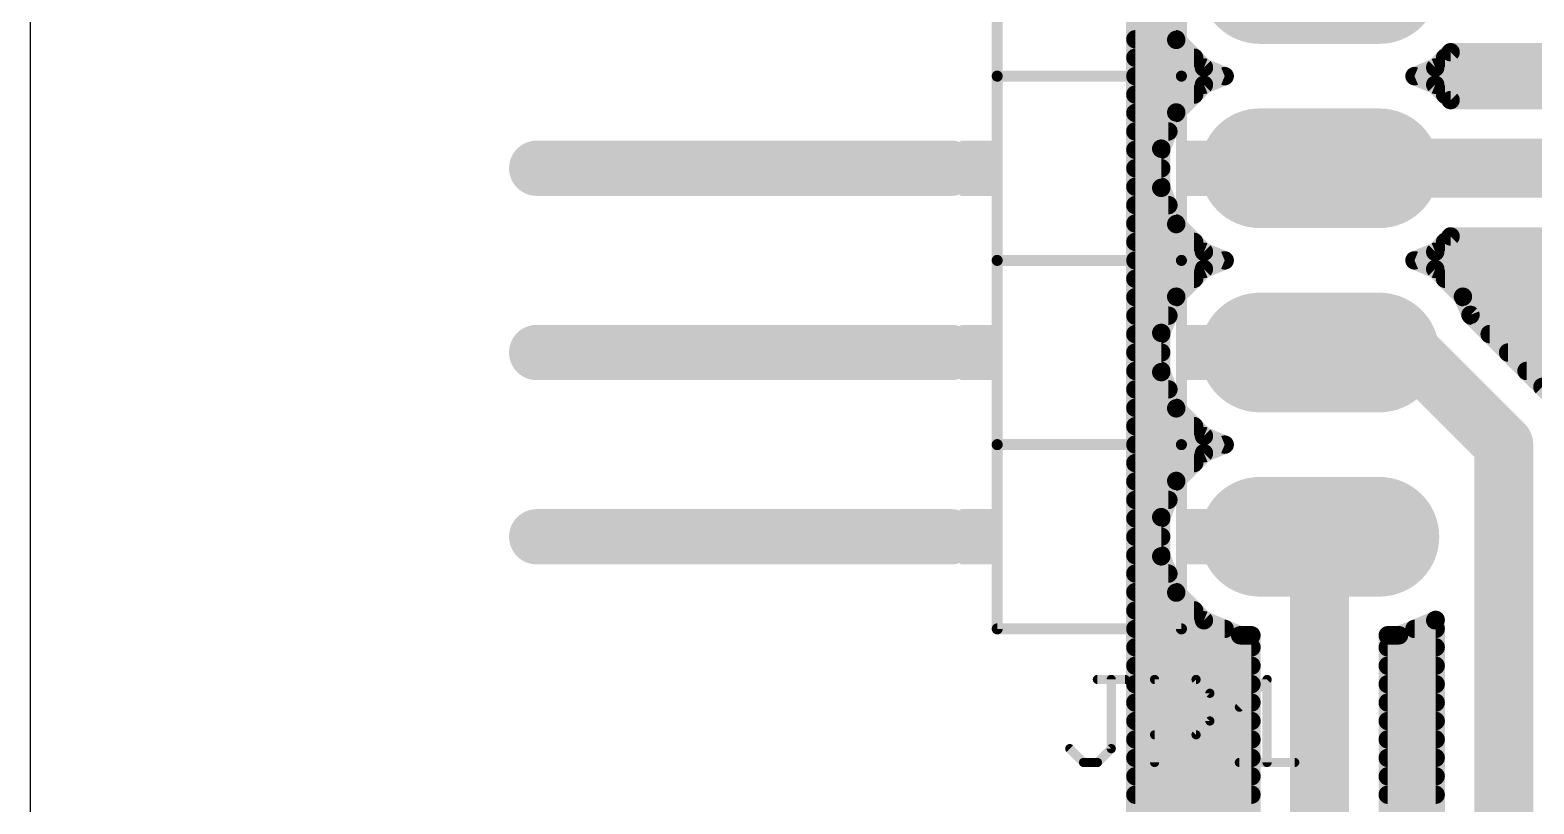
# Model space of a CAD drawing. Extents: x -15.2 to 43.2, y -12.7 to 63.2.
# Drawn here: x -15.24 to 5.5, y 16.64 to 27.3 of the extents above; entities that cross this region are included whole.
import ezdxf

# ---------------------------------------------------------------- set-up
doc = ezdxf.new("R2010")
doc.units = 0
for name, color, linetype in [('16', 175, 'CONTINUOUS'), ('17', 82, 'CONTINUOUS'), ('20', 7, 'CONTINUOUS'), ('21', 253, 'CONTINUOUS'), ('25', 253, 'CONTINUOUS')]:
    doc.layers.add(name, color=color, linetype=linetype)

# ---------------------------------------------------------------- blocks, each defined once
blk = doc.blocks.new('RECT')
blk.add_solid([(-0.5, -0.5), (0.5, -0.5), (-0.5, 0.5), (0.5, 0.5)])
blk = doc.blocks.new('LONGP100')
at = {"const_width": 1}
blk.add_lwpolyline([(-0.5, 0), (0.5, 0)], dxfattribs=at)
at = {"const_width": 0.5}
for points in [[(-0.5, 0.25, 1), (-0.5, -0.25)], [(0.5, -0.25, 1), (0.5, 0.25)]]:
    blk.add_lwpolyline(points, format="xyb", dxfattribs=at)

msp = doc.modelspace()

# ---------------------------------------------------------------- linework, layer by layer
at = {"layer": '16'}
for points, const_width in [([(0, 0), (0, 55.88)], 0.254), ([(0.3566, 27.6698), (0.5634, 27.1705)], 0.254), ([(0, 27.432), (0.4551, 27.432)], 0.254), ([(0, 27.178), (0.5603, 27.178)], 0.254), ([(0.5634, 27.1705), (0.9455, 26.7884)], 0.254), ([(0, 26.924), (0.8099, 26.924)], 0.254), ([(4.1345, 26.7884), (4.3463, 27.0002)], 0.254), ([(4.2701, 26.924), (9.9799, 26.924)], 0.254), ([(4.3463, 27.0002), (9.9357, 27.0002)], 0.254), ([(0, 26.67), (1.2314, 26.67)], 0.254), ([(0.9455, 26.7884), (1.2314, 26.67)], 0.254), ([(1.2314, 26.67), (0.9455, 26.5516)], 0.254), ([(3.8486, 26.67), (4.1345, 26.7884)], 0.254), ([(4.1345, 26.5516), (3.8486, 26.67)], 0.254), ([(3.8486, 26.67), (9.0209, 26.67)], 0.254), ([(0, 26.416), (0.8099, 26.416)], 0.254), ([(0.9455, 26.5516), (0.5634, 26.1695)], 0.254), ([(4.3463, 26.3398), (4.1345, 26.5516)], 0.254), ([(4.2701, 26.416), (8.6832, 26.416)], 0.254), ([(8.5802, 26.3398), (4.3463, 26.3398)], 0.254), ([(0, 26.162), (0.5603, 26.162)], 0.254), ([(0.5634, 26.1695), (0.3566, 25.6702)], 0.254), ([(0, 25.908), (0.4551, 25.908)], 0.254), ([(0, 25.654), (0.3566, 25.654)], 0.254), ([(0.3566, 25.6702), (0.3566, 25.1298)], 0.254), ([(2.54, 25.4), (8.89, 25.4)], 0.8128), ([(0, 25.4), (0.3566, 25.4)], 0.254), ([(0, 25.146), (0.3566, 25.146)], 0.254), ([(0.3566, 25.1298), (0.5634, 24.6305)], 0.254), ([(0, 24.892), (0.4551, 24.892)], 0.254), ([(0, 24.638), (0.5603, 24.638)], 0.254), ([(0.5634, 24.6305), (0.9455, 24.2484)], 0.254), ([(0, 24.384), (0.8099, 24.384)], 0.254), ([(4.1345, 24.2484), (4.3463, 24.4602)], 0.254), ([(4.2701, 24.384), (27.94, 24.384)], 0.254), ([(4.3463, 24.4602), (8.8201, 24.4602)], 0.254), ([(0.9455, 24.2484), (1.2314, 24.13)], 0.254), ([(3.8486, 24.13), (4.1345, 24.2484)], 0.254), ([(0, 24.13), (1.2314, 24.13)], 0.254), ([(0.9455, 24.0116), (0.5634, 23.6295)], 0.254), ([(1.2314, 24.13), (0.9455, 24.0116)], 0.254), ([(4.1345, 24.0116), (3.8486, 24.13)], 0.254), ([(3.8486, 24.13), (27.94, 24.13)], 0.254), ([(4.5166, 23.6295), (4.1345, 24.0116)], 0.254), ([(0, 23.876), (0.8099, 23.876)], 0.254), ([(4.2701, 23.876), (27.94, 23.876)], 0.254), ([(0, 23.622), (0.5603, 23.622)], 0.254), ([(0.5634, 23.6295), (0.3566, 23.1302)], 0.254), ([(4.6205, 23.3785), (4.5166, 23.6295)], 0.254), ([(4.5197, 23.622), (27.94, 23.622)], 0.254), ([(0, 23.368), (0.4551, 23.368)], 0.254), ([(5.6124, 22.3867), (4.6205, 23.3785)], 0.254), ([(4.6311, 23.368), (27.94, 23.368)], 0.254), ([(0, 23.114), (0.3566, 23.114)], 0.254), ([(0.3566, 23.1302), (0.3566, 22.5898)], 0.254), ([(2.54, 22.86), (3.81, 22.86)], 0.8128), ([(3.81, 22.86), (5.08, 21.59)], 0.8128), ([(4.8851, 23.114), (27.94, 23.114)], 0.254), ([(0, 22.86), (0.3566, 22.86)], 0.254), ([(5.1391, 22.86), (27.94, 22.86)], 0.254), ([(0, 22.606), (0.3566, 22.606)], 0.254), ([(0.3566, 22.5898), (0.5634, 22.0905)], 0.254), ([(5.3931, 22.606), (27.94, 22.606)], 0.254), ([(0, 22.352), (0.4551, 22.352)], 0.254), ([(5.8767, 22.1224), (5.6124, 22.3867)], 0.254), ([(0, 22.098), (0.5603, 22.098)], 0.254), ([(0.5634, 22.0905), (0.9455, 21.7084)], 0.254), ([(5.08, 21.59), (5.08, 13.97)], 0.8128), ([(0, 21.844), (0.8099, 21.844)], 0.254), ([(0.9455, 21.7084), (1.2314, 21.59)], 0.254), ([(0, 21.59), (1.2314, 21.59)], 0.254), ([(0.9455, 21.4716), (0.5634, 21.0895)], 0.254), ([(1.2314, 21.59), (0.9455, 21.4716)], 0.254), ([(0, 21.336), (0.8099, 21.336)], 0.254), ([(0, 21.082), (0.5603, 21.082)], 0.254), ([(0.5634, 21.0895), (0.3566, 20.5902)], 0.254), ([(0, 20.828), (0.4551, 20.828)], 0.254), ([(0, 20.574), (0.3566, 20.574)], 0.254), ([(0.3566, 20.5902), (0.3566, 20.0498)], 0.254), ([(2.54, 20.32), (2.54, 13.335)], 0.8128), ([(0, 20.32), (0.3566, 20.32)], 0.254), ([(0, 20.066), (0.3566, 20.066)], 0.254), ([(0.3566, 20.0498), (0.5634, 19.5505)], 0.254), ([(0, 19.812), (0.4551, 19.812)], 0.254), ([(0, 19.558), (0.5603, 19.558)], 0.254), ([(0.5634, 19.5505), (0.9455, 19.1684)], 0.254), ([(0, 19.304), (0.8099, 19.304)], 0.254), ([(0.9455, 19.1684), (1.4448, 18.9616)], 0.254), ([(3.6352, 18.9616), (4.1345, 19.1684)], 0.254), ([(4.1345, 19.1684), (4.1402, 19.1741)], 0.254), ([(4.1402, 19.1741), (4.1402, 13.7831)], 0.254), ([(0, 19.05), (1.2314, 19.05)], 0.254), ([(1.4448, 18.9616), (1.6002, 18.9616)], 0.254), ([(1.6002, 18.9616), (1.6002, 13.1481)], 0.254), ([(3.4798, 13.7243), (3.4798, 18.9616)], 0.254), ([(3.4798, 18.9616), (3.6352, 18.9616)], 0.254), ([(3.8486, 19.05), (4.1402, 19.05)], 0.254), ([(0, 18.796), (1.6002, 18.796)], 0.254), ([(3.4798, 18.796), (4.1402, 18.796)], 0.254), ([(0, 18.542), (1.6002, 18.542)], 0.254), ([(3.4798, 18.542), (4.1402, 18.542)], 0.254), ([(0, 18.288), (1.6002, 18.288)], 0.254), ([(3.4798, 18.288), (4.1402, 18.288)], 0.254), ([(0, 18.034), (1.6002, 18.034)], 0.254), ([(3.4798, 18.034), (4.1402, 18.034)], 0.254), ([(0, 17.78), (1.6002, 17.78)], 0.254), ([(3.4798, 17.78), (4.1402, 17.78)], 0.254), ([(0, 17.526), (1.6002, 17.526)], 0.254), ([(3.4798, 17.526), (4.1402, 17.526)], 0.254), ([(0, 17.272), (1.6002, 17.272)], 0.254), ([(3.4798, 17.272), (4.1402, 17.272)], 0.254), ([(0, 17.018), (1.6002, 17.018)], 0.254), ([(3.4798, 17.018), (4.1402, 17.018)], 0.254), ([(0, 16.764), (1.6002, 16.764)], 0.254), ([(3.4798, 16.764), (4.1402, 16.764)], 0.254), ([(0, 16.51), (1.6002, 16.51)], 0.254), ([(3.4798, 16.51), (4.1402, 16.51)], 0.254)]:
    msp.add_lwpolyline(points, dxfattribs=dict(at, const_width=const_width))
for points, const_width in [([(0, 27.2415, 1), (0, 27.1145)], 0.127), ([(0.6083, 27.2154, 1), (0.5185, 27.1256)], 0.127), ([(0.5047, 27.1462, 1), (0.6221, 27.1948)], 0.127), ([(0.5603, 27.1145, 1), (0.5603, 27.2415)], 0.127), ([(0, 26.9875, 1), (0, 26.8605)], 0.127), ([(0.8099, 26.8605, 1), (0.8099, 26.9875)], 0.127), ([(4.2701, 26.9875, 1), (4.2701, 26.8605)], 0.127), ([(4.3463, 27.0637, 1), (4.3463, 26.9367)], 0.127), ([(4.3912, 26.9553, 1), (4.3014, 27.0451)], 0.127), ([(0, 26.7335, 1), (0, 26.6065)], 0.127), ([(0.9698, 26.8471, 1), (0.9212, 26.7297)], 0.127), ([(0.9006, 26.7435, 1), (0.9904, 26.8333)], 0.127), ([(1.2557, 26.6113, 1), (1.2071, 26.7287)], 0.127), ([(1.2071, 26.6113, 1), (1.2557, 26.7287)], 0.127), ([(1.2314, 26.6065, 1), (1.2314, 26.7335)], 0.127), ([(3.8729, 26.7287, 1), (3.8243, 26.6113)], 0.127), ([(3.8486, 26.7335, 1), (3.8486, 26.6065)], 0.127), ([(3.8243, 26.7287, 1), (3.8729, 26.6113)], 0.127), ([(4.0896, 26.8333, 1), (4.1794, 26.7435)], 0.127), ([(4.1588, 26.7297, 1), (4.1102, 26.8471)], 0.127), ([(0, 26.4795, 1), (0, 26.3525)], 0.127), ([(0.8099, 26.3525, 1), (0.8099, 26.4795)], 0.127), ([(0.9212, 26.6103, 1), (0.9698, 26.4929)], 0.127), ([(0.9904, 26.5067, 1), (0.9006, 26.5965)], 0.127), ([(4.1794, 26.5965, 1), (4.0896, 26.5067)], 0.127), ([(4.1102, 26.4929, 1), (4.1588, 26.6103)], 0.127), ([(4.2701, 26.4795, 1), (4.2701, 26.3525)], 0.127), ([(4.3463, 26.4033, 1), (4.3463, 26.2763)], 0.127), ([(4.3014, 26.2949, 1), (4.3912, 26.3847)], 0.127), ([(0, 26.2255, 1), (0, 26.0985)], 0.127), ([(0.5185, 26.2144, 1), (0.6083, 26.1246)], 0.127), ([(0.6221, 26.1452, 1), (0.5047, 26.1938)], 0.127), ([(0.5603, 26.0985, 1), (0.5603, 26.2255)], 0.127), ([(0, 25.9715, 1), (0, 25.8445)], 0.127), ([(0.4551, 25.8445, 1), (0.4551, 25.9715)], 0.127), ([(0, 25.7175, 1), (0, 25.5905)], 0.127), ([(0.4201, 25.6702, 1), (0.2931, 25.6702)], 0.127), ([(0.2979, 25.6945, 1), (0.4153, 25.6459)], 0.127), ([(0.3566, 25.5905, 1), (0.3566, 25.7175)], 0.127), ([(2.54, 25.6032, 1), (2.54, 25.1968)], 0.4064), ([(0, 25.4635, 1), (0, 25.3365)], 0.127), ([(0.3566, 25.3365, 1), (0.3566, 25.4635)], 0.127), ([(0, 25.2095, 1), (0, 25.0825)], 0.127), ([(0.4153, 25.1541, 1), (0.2979, 25.1055)], 0.127), ([(0.2931, 25.1298, 1), (0.4201, 25.1298)], 0.127), ([(0.3566, 25.0825, 1), (0.3566, 25.2095)], 0.127), ([(0, 24.9555, 1), (0, 24.8285)], 0.127), ([(0.4551, 24.8285, 1), (0.4551, 24.9555)], 0.127), ([(0, 24.7015, 1), (0, 24.5745)], 0.127), ([(0.6083, 24.6754, 1), (0.5185, 24.5856)], 0.127), ([(0.5047, 24.6062, 1), (0.6221, 24.6548)], 0.127), ([(0.5603, 24.5745, 1), (0.5603, 24.7015)], 0.127), ([(0, 24.4475, 1), (0, 24.3205)], 0.127), ([(0.8099, 24.3205, 1), (0.8099, 24.4475)], 0.127), ([(4.2701, 24.4475, 1), (4.2701, 24.3205)], 0.127), ([(4.3463, 24.5237, 1), (4.3463, 24.3967)], 0.127), ([(4.3912, 24.4153, 1), (4.3014, 24.5051)], 0.127), ([(0.9698, 24.3071, 1), (0.9212, 24.1897)], 0.127), ([(0.9006, 24.2035, 1), (0.9904, 24.2933)], 0.127), ([(4.0896, 24.2933, 1), (4.1794, 24.2035)], 0.127), ([(4.1588, 24.1897, 1), (4.1102, 24.3071)], 0.127), ([(0, 24.1935, 1), (0, 24.0665)], 0.127), ([(0.9212, 24.0703, 1), (0.9698, 23.9529)], 0.127), ([(0.9904, 23.9667, 1), (0.9006, 24.0565)], 0.127), ([(1.2557, 24.0713, 1), (1.2071, 24.1887)], 0.127), ([(1.2071, 24.0713, 1), (1.2557, 24.1887)], 0.127), ([(1.2314, 24.0665, 1), (1.2314, 24.1935)], 0.127), ([(3.8729, 24.1887, 1), (3.8243, 24.0713)], 0.127), ([(3.8486, 24.1935, 1), (3.8486, 24.0665)], 0.127), ([(3.8243, 24.1887, 1), (3.8729, 24.0713)], 0.127), ([(4.1794, 24.0565, 1), (4.0896, 23.9667)], 0.127), ([(4.1102, 23.9529, 1), (4.1588, 24.0703)], 0.127), ([(0, 23.9395, 1), (0, 23.8125)], 0.127), ([(0.8099, 23.8125, 1), (0.8099, 23.9395)], 0.127), ([(4.2701, 23.9395, 1), (4.2701, 23.8125)], 0.127), ([(0, 23.6855, 1), (0, 23.5585)], 0.127), ([(0.5185, 23.6744, 1), (0.6083, 23.5846)], 0.127), ([(0.6221, 23.6052, 1), (0.5047, 23.6538)], 0.127), ([(0.5603, 23.5585, 1), (0.5603, 23.6855)], 0.127), ([(4.5753, 23.6538, 1), (4.4579, 23.6052)], 0.127), ([(4.5197, 23.6855, 1), (4.5197, 23.5585)], 0.127), ([(4.4717, 23.5846, 1), (4.5615, 23.6744)], 0.127), ([(0, 23.4315, 1), (0, 23.3045)], 0.127), ([(0.4551, 23.3045, 1), (0.4551, 23.4315)], 0.127), ([(4.6654, 23.4234, 1), (4.5756, 23.3336)], 0.127), ([(4.5619, 23.3542, 1), (4.6792, 23.4028)], 0.127), ([(4.6311, 23.4315, 1), (4.6311, 23.3045)], 0.127), ([(0, 23.1775, 1), (0, 23.0505)], 0.127), ([(0.4201, 23.1302, 1), (0.2931, 23.1302)], 0.127), ([(0.3566, 23.0505, 1), (0.3566, 23.1775)], 0.127), ([(2.54, 23.0632, 1), (2.54, 22.6568)], 0.4064), ([(3.9537, 23.0037, 1), (3.6663, 22.7163)], 0.4064), ([(3.81, 22.6568, 1), (3.81, 23.0632)], 0.4064), ([(4.8851, 23.1775, 1), (4.8851, 23.0505)], 0.127), ([(0.2979, 23.1545, 1), (0.4153, 23.1059)], 0.127), ([(0, 22.9235, 1), (0, 22.7965)], 0.127), ([(0.3566, 22.7965, 1), (0.3566, 22.9235)], 0.127), ([(5.1391, 22.9235, 1), (5.1391, 22.7965)], 0.127), ([(0, 22.6695, 1), (0, 22.5425)], 0.127), ([(0.4153, 22.6141, 1), (0.2979, 22.5655)], 0.127), ([(0.2931, 22.5898, 1), (0.4201, 22.5898)], 0.127), ([(0.3566, 22.5425, 1), (0.3566, 22.6695)], 0.127), ([(5.3931, 22.6695, 1), (5.3931, 22.5425)], 0.127), ([(0, 22.4155, 1), (0, 22.2885)], 0.127), ([(0.4551, 22.2885, 1), (0.4551, 22.4155)], 0.127), ([(5.6573, 22.4316, 1), (5.5675, 22.3418)], 0.127), ([(0, 22.1615, 1), (0, 22.0345)], 0.127), ([(0.6083, 22.1354, 1), (0.5185, 22.0456)], 0.127), ([(0.5603, 22.0345, 1), (0.5603, 22.1615)], 0.127), ([(0.5047, 22.0662, 1), (0.6221, 22.1148)], 0.127), ([(5.2832, 21.59, 1), (4.8768, 21.59)], 0.4064), ([(0, 21.9075, 1), (0, 21.7805)], 0.127), ([(0.8099, 21.7805, 1), (0.8099, 21.9075)], 0.127), ([(0.9698, 21.7671, 1), (0.9212, 21.6497)], 0.127), ([(0.9006, 21.6635, 1), (0.9904, 21.7533)], 0.127), ([(4.9363, 21.4463, 1), (5.2237, 21.7337)], 0.4064), ([(0, 21.6535, 1), (0, 21.5265)], 0.127), ([(0.9212, 21.5303, 1), (0.9698, 21.4129)], 0.127), ([(0.9904, 21.4267, 1), (0.9006, 21.5165)], 0.127), ([(1.2557, 21.5313, 1), (1.2071, 21.6487)], 0.127), ([(1.2071, 21.5313, 1), (1.2557, 21.6487)], 0.127), ([(1.2314, 21.5265, 1), (1.2314, 21.6535)], 0.127), ([(0, 21.3995, 1), (0, 21.2725)], 0.127), ([(0.8099, 21.2725, 1), (0.8099, 21.3995)], 0.127), ([(0, 21.1455, 1), (0, 21.0185)], 0.127), ([(0.5185, 21.1344, 1), (0.6083, 21.0446)], 0.127), ([(0.6221, 21.0652, 1), (0.5047, 21.1138)], 0.127), ([(0.5603, 21.0185, 1), (0.5603, 21.1455)], 0.127), ([(0, 20.8915, 1), (0, 20.7645)], 0.127), ([(0.4551, 20.7645, 1), (0.4551, 20.8915)], 0.127), ([(0, 20.6375, 1), (0, 20.5105)], 0.127), ([(0.4201, 20.5902, 1), (0.2931, 20.5902)], 0.127), ([(0.2979, 20.6145, 1), (0.4153, 20.5659)], 0.127), ([(0.3566, 20.5105, 1), (0.3566, 20.6375)], 0.127), ([(2.7432, 20.32, 1), (2.3368, 20.32)], 0.4064), ([(0, 20.3835, 1), (0, 20.2565)], 0.127), ([(0.3566, 20.2565, 1), (0.3566, 20.3835)], 0.127), ([(0, 20.1295, 1), (0, 20.0025)], 0.127), ([(0.4153, 20.0741, 1), (0.2979, 20.0255)], 0.127), ([(0.2931, 20.0498, 1), (0.4201, 20.0498)], 0.127), ([(0.3566, 20.0025, 1), (0.3566, 20.1295)], 0.127), ([(0, 19.8755, 1), (0, 19.7485)], 0.127), ([(0.4551, 19.7485, 1), (0.4551, 19.8755)], 0.127), ([(0, 19.6215, 1), (0, 19.4945)], 0.127), ([(0.6083, 19.5954, 1), (0.5185, 19.5056)], 0.127), ([(0.5047, 19.5262, 1), (0.6221, 19.5748)], 0.127), ([(0.5603, 19.4945, 1), (0.5603, 19.6215)], 0.127), ([(0, 19.3675, 1), (0, 19.2405)], 0.127), ([(0.8099, 19.2405, 1), (0.8099, 19.3675)], 0.127), ([(0.9698, 19.2271, 1), (0.9212, 19.1097)], 0.127), ([(4.2037, 19.1741, 1), (4.0767, 19.1741)], 0.127), ([(4.1851, 19.1292, 1), (4.0953, 19.219)], 0.127), ([(4.1588, 19.1097, 1), (4.1102, 19.2271)], 0.127), ([(0, 19.1135, 1), (0, 18.9865)], 0.127), ([(0.9006, 19.1235, 1), (0.9904, 19.2133)], 0.127), ([(1.2314, 18.9865, 1), (1.2314, 19.1135)], 0.127), ([(1.4448, 19.0251, 1), (1.4448, 18.8981)], 0.127), ([(1.4205, 18.9029, 1), (1.4691, 19.0203)], 0.127), ([(1.6637, 18.9616, 1), (1.5367, 18.9616)], 0.127), ([(1.6002, 18.8981, 1), (1.6002, 19.0251)], 0.127), ([(3.5433, 18.9616, 1), (3.4163, 18.9616)], 0.127), ([(3.4798, 19.0251, 1), (3.4798, 18.8981)], 0.127), ([(3.6109, 19.0203, 1), (3.6595, 18.9029)], 0.127), ([(3.6352, 18.8981, 1), (3.6352, 19.0251)], 0.127), ([(3.8486, 19.1135, 1), (3.8486, 18.9865)], 0.127), ([(4.0896, 19.2133, 1), (4.1794, 19.1235)], 0.127), ([(4.1402, 18.9865, 1), (4.1402, 19.1135)], 0.127), ([(0, 18.8595, 1), (0, 18.7325)], 0.127), ([(1.6002, 18.7325, 1), (1.6002, 18.8595)], 0.127), ([(3.4798, 18.8595, 1), (3.4798, 18.7325)], 0.127), ([(4.1402, 18.7325, 1), (4.1402, 18.8595)], 0.127), ([(0, 18.6055, 1), (0, 18.4785)], 0.127), ([(1.6002, 18.4785, 1), (1.6002, 18.6055)], 0.127), ([(3.4798, 18.6055, 1), (3.4798, 18.4785)], 0.127), ([(4.1402, 18.4785, 1), (4.1402, 18.6055)], 0.127), ([(0, 18.3515, 1), (0, 18.2245)], 0.127), ([(1.6002, 18.2245, 1), (1.6002, 18.3515)], 0.127), ([(3.4798, 18.3515, 1), (3.4798, 18.2245)], 0.127), ([(4.1402, 18.2245, 1), (4.1402, 18.3515)], 0.127), ([(0, 18.0975, 1), (0, 17.9705)], 0.127), ([(1.6002, 17.9705, 1), (1.6002, 18.0975)], 0.127), ([(3.4798, 18.0975, 1), (3.4798, 17.9705)], 0.127), ([(4.1402, 17.9705, 1), (4.1402, 18.0975)], 0.127), ([(0, 17.8435, 1), (0, 17.7165)], 0.127), ([(1.6002, 17.7165, 1), (1.6002, 17.8435)], 0.127), ([(3.4798, 17.8435, 1), (3.4798, 17.7165)], 0.127), ([(4.1402, 17.7165, 1), (4.1402, 17.8435)], 0.127), ([(0, 17.5895, 1), (0, 17.4625)], 0.127), ([(1.6002, 17.4625, 1), (1.6002, 17.5895)], 0.127), ([(3.4798, 17.5895, 1), (3.4798, 17.4625)], 0.127), ([(4.1402, 17.4625, 1), (4.1402, 17.5895)], 0.127), ([(0, 17.3355, 1), (0, 17.2085)], 0.127), ([(1.6002, 17.2085, 1), (1.6002, 17.3355)], 0.127), ([(3.4798, 17.3355, 1), (3.4798, 17.2085)], 0.127), ([(4.1402, 17.2085, 1), (4.1402, 17.3355)], 0.127), ([(0, 17.0815, 1), (0, 16.9545)], 0.127), ([(1.6002, 16.9545, 1), (1.6002, 17.0815)], 0.127), ([(3.4798, 17.0815, 1), (3.4798, 16.9545)], 0.127), ([(4.1402, 16.9545, 1), (4.1402, 17.0815)], 0.127), ([(0, 16.8275, 1), (0, 16.7005)], 0.127), ([(1.6002, 16.7005, 1), (1.6002, 16.8275)], 0.127), ([(3.4798, 16.8275, 1), (3.4798, 16.7005)], 0.127), ([(4.1402, 16.7005, 1), (4.1402, 16.8275)], 0.127)]:
    msp.add_lwpolyline(points, format="xyb", dxfattribs=dict(at, const_width=const_width))
at = {"layer": '20'}
msp.add_line((-15.24, 63.17), (-15.24, -12.7), dxfattribs=at)
at = {"layer": '21'}
for points, const_width in [([(-1.905, 29.21), (-1.905, 26.67)], 0.1524), ([(0.635, 26.67), (0.635, 29.21)], 0.1524), ([(0.635, 26.67), (-1.905, 26.67)], 0.1524), ([(-1.905, 26.67), (-1.905, 24.13)], 0.1524), ([(0.635, 24.13), (0.635, 26.67)], 0.1524), ([(-8.255, 25.4), (-2.54, 25.4)], 0.762), ([(0.635, 24.13), (-1.905, 24.13)], 0.1524), ([(-1.905, 24.13), (-1.905, 21.59)], 0.1524), ([(0.635, 21.59), (0.635, 24.13)], 0.1524), ([(-8.255, 22.86), (-2.54, 22.86)], 0.762), ([(0.635, 21.59), (-1.905, 21.59)], 0.1524), ([(-1.905, 21.59), (-1.905, 19.05)], 0.1524), ([(0.635, 19.05), (0.635, 21.59)], 0.1524), ([(-8.255, 20.32), (-2.54, 20.32)], 0.762), ([(-1.905, 19.05), (0.635, 19.05)], 0.1524)]:
    msp.add_lwpolyline(points, dxfattribs=dict(at, const_width=const_width))
for points, const_width in [([(-1.905, 26.7081, 1), (-1.905, 26.6319)], 0.0762), ([(-1.8669, 26.67, 1), (-1.9431, 26.67)], 0.0762), ([(-1.9431, 26.67, 1), (-1.8669, 26.67)], 0.0762), ([(0.6731, 26.67, 1), (0.5969, 26.67)], 0.0762), ([(0.5969, 26.67, 1), (0.6731, 26.67)], 0.0762), ([(0.635, 26.6319, 1), (0.635, 26.7081)], 0.0762), ([(-8.255, 25.5905, 1), (-8.255, 25.2095)], 0.381), ([(-2.54, 25.2095, 1), (-2.54, 25.5905)], 0.381), ([(-1.905, 24.1681, 1), (-1.905, 24.0919)], 0.0762), ([(-1.8669, 24.13, 1), (-1.9431, 24.13)], 0.0762), ([(-1.9431, 24.13, 1), (-1.8669, 24.13)], 0.0762), ([(0.6731, 24.13, 1), (0.5969, 24.13)], 0.0762), ([(0.5969, 24.13, 1), (0.6731, 24.13)], 0.0762), ([(0.635, 24.0919, 1), (0.635, 24.1681)], 0.0762), ([(-8.255, 23.0505, 1), (-8.255, 22.6695)], 0.381), ([(-2.54, 22.6695, 1), (-2.54, 23.0505)], 0.381), ([(-1.905, 21.6281, 1), (-1.905, 21.5519)], 0.0762), ([(-1.8669, 21.59, 1), (-1.9431, 21.59)], 0.0762), ([(-1.9431, 21.59, 1), (-1.8669, 21.59)], 0.0762), ([(0.6731, 21.59, 1), (0.5969, 21.59)], 0.0762), ([(0.5969, 21.59, 1), (0.6731, 21.59)], 0.0762), ([(0.635, 21.5519, 1), (0.635, 21.6281)], 0.0762), ([(-8.255, 20.5105, 1), (-8.255, 20.1295)], 0.381), ([(-2.54, 20.1295, 1), (-2.54, 20.5105)], 0.381), ([(-1.905, 19.0881, 1), (-1.905, 19.0119)], 0.0762), ([(-1.9431, 19.05, 1), (-1.8669, 19.05)], 0.0762), ([(0.5969, 19.05, 1), (0.6731, 19.05)], 0.0762), ([(0.635, 19.0119, 1), (0.635, 19.0881)], 0.0762)]:
    msp.add_lwpolyline(points, format="xyb", dxfattribs=dict(at, const_width=const_width))
at = {"layer": '25', "const_width": 0.127}
for points in [[(-0.5234, 18.3525), (-0.142, 18.3525)], [(-0.3327, 17.3992), (-0.3327, 18.3525)], [(0.2647, 17.2085), (0.2647, 18.3525)], [(0.2647, 18.3525), (0.8367, 18.3525)], [(0.8367, 18.3525), (1.0273, 18.1618)], [(1.4341, 17.9712), (1.8154, 18.3525)], [(1.8154, 18.3525), (1.8154, 17.2085)], [(1.0273, 18.1618), (1.0273, 17.7805)], [(1.0273, 17.7805), (0.8367, 17.5898)], [(0.8367, 17.5898), (0.2647, 17.5898)], [(-0.9047, 17.3992), (-0.714, 17.2085)], [(-0.5234, 17.2085), (-0.3327, 17.3992)], [(-0.714, 17.2085), (-0.5234, 17.2085)], [(1.4341, 17.2085), (2.1967, 17.2085)]]:
    msp.add_lwpolyline(points, dxfattribs=at)
at = {"layer": '25', "const_width": 0.0635}
for points in [[(-0.5234, 18.3842, 1), (-0.5234, 18.3207)], [(-0.301, 18.3525, 1), (-0.3645, 18.3525)], [(-0.142, 18.3207, 1), (-0.142, 18.3842)], [(0.2964, 18.3525, 1), (0.2329, 18.3525)], [(0.2647, 18.3842, 1), (0.2647, 18.3207)], [(0.8591, 18.3749, 1), (0.8142, 18.33)], [(0.8367, 18.3207, 1), (0.8367, 18.3842)], [(1.8472, 18.3525, 1), (1.7837, 18.3525)], [(1.8379, 18.33, 1), (1.793, 18.3749)], [(1.0591, 18.1618, 1), (0.9956, 18.1618)], [(1.0049, 18.1394, 1), (1.0498, 18.1843)], [(1.0498, 17.758, 1), (1.0049, 17.8029)], [(1.4116, 17.9936, 1), (1.4565, 17.9487)], [(0.2647, 17.6216, 1), (0.2647, 17.5581)], [(0.8142, 17.6123, 1), (0.8591, 17.5674)], [(0.8367, 17.5581, 1), (0.8367, 17.6216)], [(0.9956, 17.7805, 1), (1.0591, 17.7805)], [(-0.8822, 17.4216, 1), (-0.9271, 17.3767)], [(-0.3645, 17.3992, 1), (-0.301, 17.3992)], [(-0.3103, 17.3767, 1), (-0.3552, 17.4216)], [(-0.714, 17.2402, 1), (-0.714, 17.1768)], [(-0.7365, 17.186, 1), (-0.6916, 17.231)], [(-0.5458, 17.231, 1), (-0.5009, 17.186)], [(-0.5234, 17.1768, 1), (-0.5234, 17.2402)], [(0.2329, 17.2085, 1), (0.2964, 17.2085)], [(1.4341, 17.2402, 1), (1.4341, 17.1768)], [(1.7837, 17.2085, 1), (1.8472, 17.2085)], [(2.1967, 17.1768, 1), (2.1967, 17.2402)]]:
    msp.add_lwpolyline(points, format="xyb", dxfattribs=at)

# ---------------------------------------------------------------- block references
at = {"layer": '17', "xscale": 1.65, "yscale": 1.65, "rotation": 180}
for p in [(2.54, 27.94), (2.54, 27.94), (2.54, 25.4), (2.54, 25.4), (2.54, 22.86), (2.54, 22.86), (2.54, 20.32), (2.54, 20.32)]:
    msp.add_blockref('LONGP100', p, dxfattribs=at)
at = {"layer": '21', "xscale": 0.762, "rotation": 90}
for p, yscale in [((-2.159, 25.4), 0.508), ((1.143, 25.4), 1.016), ((-2.159, 22.86), 0.508), ((1.143, 22.86), 1.016), ((-2.159, 20.32), 0.508), ((1.143, 20.32), 1.016)]:
    msp.add_blockref('RECT', p, dxfattribs=dict(at, yscale=yscale))

doc.saveas('drawing.dxf')
